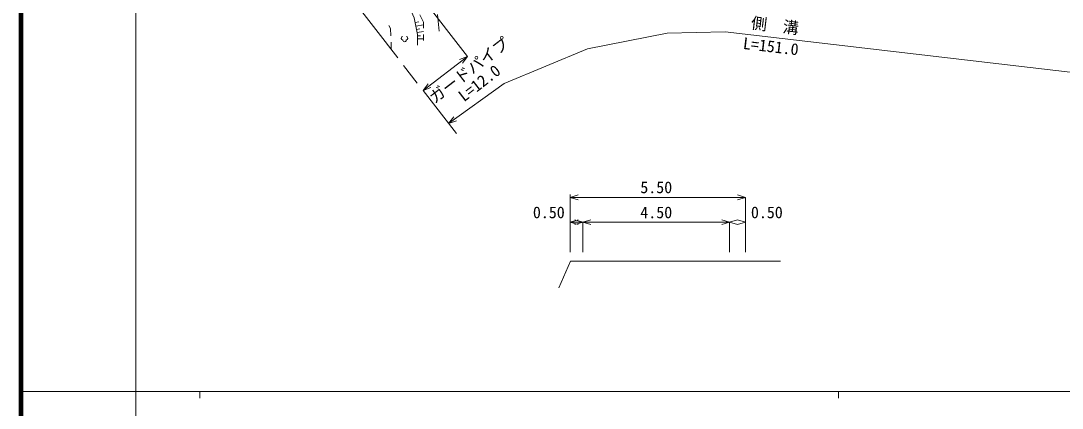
# Model space of a CAD drawing. Units: millimetres, scale not verified. Extents: x 40000 to 680000, y 20000 to 380000.
# Drawn here: x 40000 to 202990, y 202409 to 263057 of the extents above; entities that cross this region are included whole.
import ezdxf
from ezdxf.enums import TextEntityAlignment as Align

# ---------------------------------------------------------------- set-up
doc = ezdxf.new("R2010")
doc.units = ezdxf.units.MM
doc.header["$LTSCALE"] = 1000
doc.linetypes.add('CHAIN', pattern=[18.5, 12, -1.5, 3.5, -1.5])
for name, color, linetype, lineweight in [('M-BGD', 7, 'Continuous', 13), ('M-BMK', 2, 'CHAIN', 13), ('M-STR-HTXT', 7, 'Continuous', 13), ('M-TTL', 2, 'Continuous', 140), ('M-TTL-BAND', 7, 'Continuous', 13)]:
    doc.layers.add(name, color=color, linetype=linetype, lineweight=lineweight)
doc.styles.add('ＭＳ ゴシック', font='')
doc.styles.get('ＭＳ ゴシック').set_extended_font_data('MS Gothic')

msp = doc.modelspace()

# ---------------------------------------------------------------- linework, layer by layer
at = {"layer": 'M-BGD'}
for p, q in [((105225, 264047), (105498, 261450)), ((101728, 262796), (102318, 262910)), ((101842, 262205), (103023, 262434)), ((102464, 264002), (103023, 262862)), ((103023, 262862), (103023, 261923)), ((97621, 262324), (97875, 261853)), ((97875, 261853), (97910, 260721)), ((101938, 261711), (102433, 261806)), ((102034, 261216), (103023, 261407)), ((103023, 260923), (103023, 259983)), ((97941, 259721), (97976, 258589)), ((102092, 260721), (102558, 260721)), ((102092, 260221), (103023, 260221)), ((126053, 225426), (124190, 221277)), ((126053, 225426), (158903, 225426))]:
    msp.add_line(p, q, dxfattribs=at)
for points in [[(102092, 259221), (102092, 260915), (101584, 263539), (99298, 268619), (95911, 274715), (94387, 276070), (87699, 271921)], [(106956, 246987), (115629, 253255), (128712, 258659), (141171, 261107), (150228, 261356), (214943, 253775)]]:
    msp.add_lwpolyline(points, dxfattribs=at)
for centre, radius, start, end in [((99853, 260340), 299, 113.68796, 257.5214), ((100055, 260032), 267, 176.76819, 3.71101), ((100255, 260341), 299, 282.9578, 66.79123)]:
    msp.add_arc(centre, radius, start, end, dxfattribs=at)
at = {"layer": 'M-BMK'}
msp.add_line((57684, 310646), (108180, 245406), dxfattribs=at)
at = {"layer": 'M-STR-HTXT'}
for p, q in [((91833, 280806), (109890, 257477)), ((102978, 252127), (109890, 257477)), ((109890, 257477), (108672, 257009)), ((109890, 257477), (109131, 256416)), ((102978, 252127), (103737, 253189)), ((102978, 252127), (104196, 252596)), ((106956, 246987), (107750, 248023)), ((106956, 246987), (108189, 247416)), ((125968, 226840), (125968, 235840)), ((125968, 235417), (127218, 235792)), ((125968, 235417), (153400, 235417)), ((125968, 235417), (127218, 235042)), ((153400, 235417), (152150, 235792)), ((153400, 235417), (152150, 235042)), ((153400, 226840), (153400, 235417)), ((125968, 231522), (127218, 231897)), ((125968, 231522), (127968, 231522)), ((125968, 231522), (127218, 231147)), ((127968, 231522), (126718, 231897)), ((127968, 231522), (126718, 231147)), ((127968, 231522), (129218, 231897)), ((127968, 226840), (127968, 231522)), ((127968, 231522), (129218, 231147)), ((127968, 231522), (150945, 231522)), ((150945, 231522), (149695, 231897)), ((150945, 231522), (149695, 231147)), ((150945, 231522), (152195, 231897)), ((150945, 226840), (150945, 231522)), ((150945, 231522), (152195, 231147)), ((153400, 231522), (152150, 231897)), ((153400, 231522), (152150, 231147))]:
    msp.add_line(p, q, dxfattribs=at)
at = {"layer": 'M-TTL'}
msp.add_line((40000, 380000), (40000, 20000), dxfattribs=at)
at = {"layer": 'M-TTL-BAND'}
for p, q in [((58000, 370000), (58000, 20000)), ((40000, 205000), (579000, 205000)), ((68000, 205000), (68000, 204000)), ((168000, 205000), (168000, 204000))]:
    msp.add_line(p, q, dxfattribs=at)

# ---------------------------------------------------------------- texts
at = {"layer": 'M-STR-HTXT', "style": 'ＭＳ ゴシック'}
for s, rotation, p in [('側\u3000溝', 353.256, (157868, 260877)), ('ガードパイプ', 37.74, (111034, 254162)), ('L=151.0', 353.256, (157229, 257605)), ('L=12.0', 37.74, (112660, 252148))]:
    msp.add_text(s, height=1833, rotation=rotation, dxfattribs=at).set_placement(p, align=Align.BOTTOM_CENTER)
for s, p in [('5.50', (139456, 235521)), ('0.50', (122639, 231600)), ('4.50', (139456, 231600)), ('0.50', (156764, 231600))]:
    msp.add_text(s, height=1833, dxfattribs=at).set_placement(p, align=Align.BOTTOM_CENTER)

doc.saveas('drawing.dxf')
